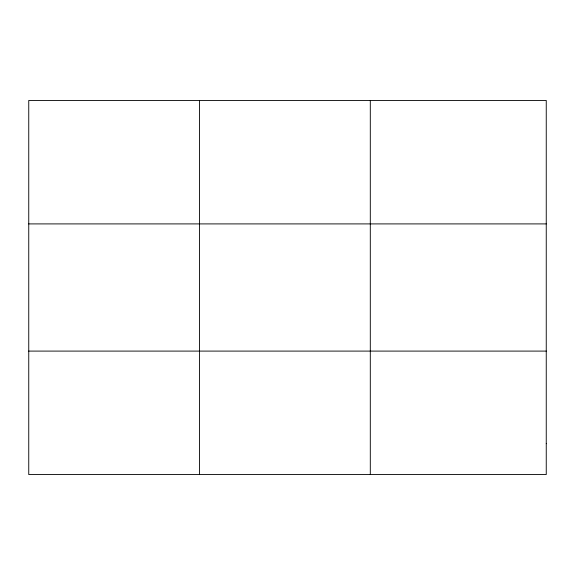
<?xml version="1.0" encoding="UTF-8"?>
<svg xmlns="http://www.w3.org/2000/svg" width="575" height="575" viewBox="0 0 575 575"><rect width="100%" height="100%" fill="white"/><g stroke="black" fill="none" stroke-linecap="round" stroke-linejoin="round"><path stroke-width="0.86" d="M199.525 474.548L199.525 100.452M370.3 474.548L370.3 100.452M28.75 223.905L546.25 223.905M28.75 351.095L546.25 351.095M546.25 443.684L546.25 474.548L28.75 474.548L28.75 100.452L546.25 100.452L546.25 443.684"/></g></svg>
